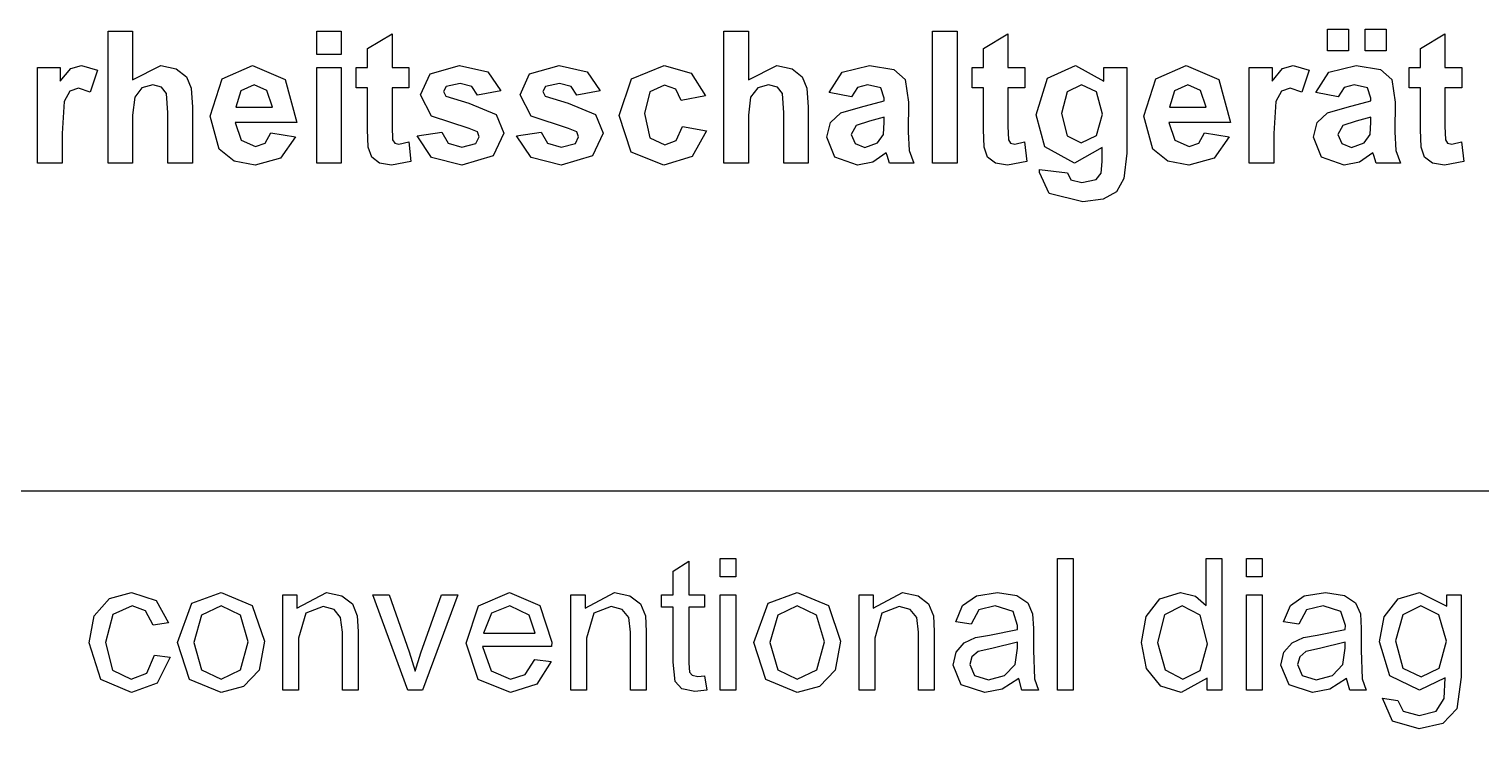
# Model space of a CAD drawing. Extents: x 22 to 299, y 7 to 289.
# Drawn here: x 42.87 to 65.11, y 129.55 to 140.28 of the extents above; entities that cross this region are included whole.
import ezdxf

# ---------------------------------------------------------------- set-up
doc = ezdxf.new("R2010")
doc.units = 0

msp = doc.modelspace()

# ---------------------------------------------------------------- linework, layer by layer
at = {"layer": '1'}
msp.add_line((30.6155, 133.203), (87.289125, 133.203), dxfattribs=at)
at = {"layer": 'Layer 1'}
for p, q in [((44.082821, 138.224), (44.082821, 140.244202)), ((44.082821, 140.244202), (44.45843, 140.244202)), ((44.45843, 140.244202), (44.45843, 139.50144)), ((47.278878, 139.885912), (47.278878, 140.244202)), ((47.278878, 140.244202), (47.65449, 140.244202)), ((47.65449, 140.244202), (47.65449, 139.885912)), ((48.057299, 139.978241), (48.434247, 140.204239)), ((48.434247, 140.204239), (48.434247, 139.687475)), ((53.516417, 138.224), (53.516417, 140.244202)), ((53.516417, 140.244202), (53.892027, 140.244202)), ((53.892027, 140.244202), (53.892027, 139.50144)), ((56.712472, 138.224), (56.712472, 140.244202)), ((56.712472, 140.244202), (57.088083, 140.244202)), ((57.088083, 140.244202), (57.088083, 138.224)), ((57.490892, 139.978241), (57.86784, 140.204239)), ((57.86784, 140.204239), (57.86784, 139.687475)), ((62.763708, 139.946546), (62.763708, 140.278653)), ((62.763708, 140.278653), (63.08585, 140.278653)), ((63.08585, 140.278653), (63.08585, 139.946546)), ((63.338487, 139.946546), (63.338487, 140.278653)), ((63.338487, 140.278653), (63.661966, 140.278653)), ((63.661966, 140.278653), (63.661966, 139.946546)), ((64.184193, 139.978241), (64.561138, 140.204239)), ((64.561138, 140.204239), (64.561138, 139.687475)), ((48.057299, 139.687475), (48.057299, 139.978241)), ((57.490892, 139.687475), (57.490892, 139.978241)), ((63.08585, 139.946546), (62.763708, 139.946546)), ((63.661966, 139.946546), (63.338487, 139.946546)), ((64.184193, 139.687475), (64.184193, 139.978241)), ((43.003209, 138.224), (43.003209, 139.687475)), ((43.003209, 139.687475), (43.352086, 139.687475)), ((43.352086, 139.687475), (43.352086, 139.479391)), ((43.352086, 139.479391), (43.512489, 139.673695)), ((43.512489, 139.673695), (43.675566, 139.720548)), ((43.675566, 139.720548), (43.922854, 139.647512)), ((44.45843, 139.50144), (44.892855, 139.720548)), ((44.892855, 139.720548), (45.126777, 139.670938)), ((45.126777, 139.670938), (45.28317, 139.544159)), ((45.831653, 139.513842), (46.298159, 139.720548)), ((46.298159, 139.720548), (46.798083, 139.504196)), ((47.65449, 139.885912), (47.278878, 139.885912)), ((47.278878, 138.224), (47.278878, 139.687475)), ((47.278878, 139.687475), (47.65449, 139.687475)), ((47.65449, 139.687475), (47.65449, 138.224)), ((47.884865, 139.378795), (47.884865, 139.687475)), ((47.884865, 139.687475), (48.057299, 139.687475)), ((48.434247, 139.687475), (48.690887, 139.687475)), ((48.690887, 139.687475), (48.690887, 139.378795)), ((49.017018, 139.591012), (49.468821, 139.720548)), ((49.468821, 139.720548), (49.90191, 139.622707)), ((50.539096, 139.591012), (50.990898, 139.720548)), ((50.990898, 139.720548), (51.423987, 139.622707)), ((52.0986, 139.517976), (52.601198, 139.720548)), ((52.601198, 139.720548), (53.012899, 139.604793)), ((53.892027, 139.50144), (54.326452, 139.720548)), ((54.326452, 139.720548), (54.560374, 139.670938)), ((54.560374, 139.670938), (54.716767, 139.544159)), ((55.328076, 139.618573), (55.745125, 139.720548)), ((55.745125, 139.720548), (56.119399, 139.658536)), ((57.318459, 139.378795), (57.318459, 139.687475)), ((57.318459, 139.687475), (57.490892, 139.687475)), ((57.86784, 139.687475), (58.124481, 139.687475)), ((58.124481, 139.687475), (58.124481, 139.378795)), ((58.471999, 139.526245), (58.899741, 139.720548)), ((58.899741, 139.720548), (59.334165, 139.482147)), ((59.334165, 139.482147), (59.334165, 139.687475)), ((59.334165, 139.687475), (59.685718, 139.687475)), ((59.685718, 139.687475), (59.685718, 138.374206)), ((60.132612, 139.513842), (60.599117, 139.720548)), ((60.599117, 139.720548), (61.099041, 139.504196)), ((61.563793, 138.224), (61.563793, 139.687475)), ((61.563793, 139.687475), (61.912672, 139.687475)), ((61.912672, 139.687475), (61.912672, 139.479391)), ((61.912672, 139.479391), (62.073076, 139.673695)), ((62.073076, 139.673695), (62.236151, 139.720548)), ((62.236151, 139.720548), (62.483441, 139.647512)), ((62.782419, 139.618573), (63.199468, 139.720548)), ((63.199468, 139.720548), (63.573744, 139.658536)), ((64.011759, 139.378795), (64.011759, 139.687475)), ((64.011759, 139.687475), (64.184193, 139.687475)), ((64.561138, 139.687475), (64.817787, 139.687475)), ((64.817787, 139.687475), (64.817787, 139.378795)), ((43.922854, 139.647512), (43.806562, 139.309893)), ((45.28317, 139.544159), (45.355351, 139.373283)), ((45.647189, 138.944713), (45.831653, 139.513842)), ((46.798083, 139.504196), (46.97319, 138.844116)), ((48.871319, 139.271308), (49.017018, 139.591012)), ((49.90191, 139.622707), (50.097067, 139.333319)), ((50.393396, 139.271308), (50.539096, 139.591012)), ((51.423987, 139.622707), (51.619145, 139.333319)), ((51.9128, 138.954359), (52.0986, 139.517976)), ((53.012899, 139.604793), (53.233454, 139.254771)), ((54.716767, 139.544159), (54.788949, 139.373283)), ((55.130245, 139.304381), (55.328076, 139.618573)), ((56.119399, 139.658536), (56.291832, 139.502818)), ((56.291832, 139.502818), (56.342627, 139.156931)), ((58.300902, 138.964006), (58.471999, 139.526245)), ((59.948149, 138.944713), (60.132612, 139.513842)), ((61.099041, 139.504196), (61.274149, 138.844116)), ((62.483441, 139.647512), (62.367148, 139.309893)), ((62.584589, 139.304381), (62.782419, 139.618573)), ((63.573744, 139.658536), (63.746178, 139.502818)), ((63.746178, 139.502818), (63.79697, 139.156931)), ((43.496449, 139.327807), (43.409564, 139.166577)), ((43.630118, 139.373283), (43.496449, 139.327807)), ((43.806562, 139.309893), (43.630118, 139.373283)), ((44.49185, 139.235479), (44.458432, 138.957115)), ((44.600122, 139.377417), (44.49185, 139.235479)), ((44.767209, 139.42427), (44.600122, 139.377417)), ((44.902215, 139.387063), (44.767209, 139.42427)), ((44.978407, 139.289222), (44.902215, 139.387063)), ((44.999792, 138.997079), (44.978407, 139.289222)), ((45.355351, 139.373283), (45.375403, 139.082517)), ((46.117707, 139.331941), (46.038842, 139.081139)), ((46.320885, 139.42427), (46.117707, 139.331941)), ((46.516042, 139.336076), (46.320885, 139.42427)), ((46.600254, 139.081139), (46.516042, 139.336076)), ((48.057299, 139.378795), (47.884865, 139.378795)), ((48.057299, 138.740764), (48.057299, 139.378795)), ((48.690887, 139.378795), (48.434242, 139.378795)), ((48.434242, 139.378795), (48.434242, 138.788995)), ((49.039742, 138.941957), (48.871319, 139.271308)), ((49.26297, 139.399465), (49.220196, 139.320917)), ((49.220196, 139.320917), (49.257624, 139.250637)), ((49.257624, 139.250637), (49.607837, 139.141772)), ((49.475505, 139.442184), (49.26297, 139.399465)), ((49.655958, 139.396709), (49.475505, 139.442184)), ((49.742843, 139.265796), (49.655958, 139.396709)), ((50.097067, 139.333319), (49.742843, 139.265796)), ((50.561819, 138.941957), (50.393396, 139.271308)), ((50.785048, 139.399465), (50.742273, 139.320917)), ((50.742273, 139.320917), (50.779701, 139.250637)), ((50.779701, 139.250637), (51.129915, 139.141772)), ((50.997582, 139.442184), (50.785048, 139.399465)), ((51.178035, 139.396709), (50.997582, 139.442184)), ((51.264921, 139.265796), (51.178035, 139.396709)), ((51.619145, 139.333319), (51.264921, 139.265796)), ((52.381979, 139.315405), (52.299104, 138.98192)), ((52.606544, 139.416002), (52.381979, 139.315405)), ((52.777641, 139.358124), (52.606544, 139.416002)), ((52.863189, 139.18587), (52.777641, 139.358124)), ((53.233454, 139.254771), (52.863189, 139.18587)), ((53.233454, 139.254771), (53.233454, 139.254771)), ((53.925447, 139.235479), (53.892029, 138.957115)), ((54.033719, 139.377417), (53.925447, 139.235479)), ((54.200806, 139.42427), (54.033719, 139.377417)), ((54.335812, 139.387063), (54.200806, 139.42427)), ((54.412004, 139.289222), (54.335812, 139.387063)), ((54.433389, 138.997079), (54.412004, 139.289222)), ((54.788949, 139.373283), (54.809001, 139.082517)), ((55.471102, 139.240991), (55.130245, 139.304381)), ((55.561996, 139.382929), (55.471101, 139.240991)), ((55.471101, 139.240991), (55.471102, 139.240991)), ((55.718389, 139.42427), (55.561996, 139.382929)), ((55.92023, 139.376039), (55.718389, 139.42427)), ((55.973697, 139.217564), (55.92023, 139.376039)), ((57.490892, 139.378795), (57.318459, 139.378795)), ((57.490892, 138.740764), (57.490892, 139.378795)), ((58.124481, 139.378795), (57.867836, 139.378795)), ((57.867836, 139.378795), (57.867836, 138.788995)), ((58.772756, 139.315405), (58.68587, 138.986054)), ((58.995982, 139.42427), (58.772756, 139.315405)), ((59.225894, 139.314027), (58.995982, 139.42427)), ((59.316791, 138.976408), (59.225894, 139.314027)), ((60.418658, 139.331941), (60.339795, 139.081139)), ((60.621836, 139.42427), (60.418658, 139.331941)), ((60.816993, 139.336076), (60.621836, 139.42427)), ((60.901204, 139.081139), (60.816993, 139.336076)), ((62.057035, 139.327807), (61.97015, 139.166577)), ((62.190703, 139.373283), (62.057035, 139.327807)), ((62.367148, 139.309893), (62.190703, 139.373283)), ((62.925445, 139.240991), (62.584589, 139.304381)), ((63.016342, 139.382929), (62.925445, 139.240991)), ((62.925445, 139.240991), (62.925445, 139.240991)), ((63.172735, 139.42427), (63.016342, 139.382929)), ((63.374576, 139.376039), (63.172735, 139.42427)), ((63.428043, 139.217564), (63.374576, 139.376039)), ((64.184193, 139.378795), (64.011759, 139.378795)), ((64.184193, 138.740764), (64.184193, 139.378795)), ((64.817787, 139.378795), (64.561142, 139.378795)), ((64.561142, 139.378795), (64.561142, 138.788995)), ((43.409564, 139.166577), (43.378819, 138.675996)), ((45.375403, 139.082517), (45.375403, 138.224)), ((46.038842, 139.081139), (46.600254, 139.081139)), ((49.607837, 139.141772), (50.027559, 138.969518)), ((51.129915, 139.141772), (51.549637, 138.969518)), ((54.809001, 139.082517), (54.809001, 138.224)), ((55.30936, 138.992944), (55.60878, 139.083895)), ((55.60878, 139.083895), (55.973697, 139.178979)), ((55.973697, 139.178979), (55.973697, 139.217564)), ((56.342627, 139.156931), (56.338616, 138.704935)), ((60.339795, 139.081139), (60.901204, 139.081139)), ((61.97015, 139.166577), (61.939423, 138.675996)), ((62.763708, 138.992944), (63.063127, 139.083895)), ((63.063127, 139.083895), (63.428043, 139.178979)), ((63.428043, 139.178979), (63.428043, 139.217564)), ((63.79697, 139.156931), (63.792949, 138.704935)), ((44.458432, 138.957115), (44.458432, 138.224)), ((44.999792, 138.224), (44.999792, 138.997079)), ((45.787542, 138.440352), (45.647189, 138.944713)), ((46.97319, 138.844116), (46.032157, 138.844116)), ((46.032157, 138.844116), (46.123052, 138.575399)), ((48.434242, 138.788995), (48.440927, 138.579533)), ((49.615857, 138.753166), (49.039742, 138.941957)), ((50.027559, 138.969518), (50.145188, 138.681508)), ((51.137935, 138.753166), (50.561819, 138.941957)), ((51.549637, 138.969518), (51.667266, 138.681508)), ((52.097264, 138.393499), (51.9128, 138.954359)), ((52.299104, 138.98192), (52.383316, 138.613984)), ((52.786998, 138.568509), (52.88324, 138.784861)), ((52.88324, 138.784861), (53.252167, 138.720093)), ((53.892029, 138.957115), (53.892029, 138.224)), ((54.433389, 138.224), (54.433389, 138.997079)), ((55.091479, 138.623631), (55.148957, 138.844116)), ((55.148957, 138.844116), (55.30936, 138.992944)), ((55.54061, 138.800019), (55.467092, 138.663594)), ((55.745125, 138.867543), (55.54061, 138.800019)), ((55.973699, 138.926799), (55.745125, 138.867543)), ((55.958996, 138.660838), (55.973699, 138.849629)), ((55.973699, 138.849629), (55.973699, 138.926799)), ((57.867836, 138.788995), (57.874521, 138.579533)), ((58.431898, 138.473425), (58.300902, 138.964006)), ((58.68587, 138.986054), (58.772756, 138.644301)), ((58.68587, 138.986054), (58.68587, 138.986054)), ((59.221883, 138.647057), (59.316791, 138.976408)), ((60.088501, 138.440352), (59.948149, 138.944713)), ((61.274149, 138.844116), (60.333117, 138.844116)), ((60.333117, 138.844116), (60.424013, 138.575399)), ((62.545826, 138.623631), (62.603304, 138.844116)), ((62.603304, 138.844116), (62.763708, 138.992944)), ((62.994957, 138.800019), (62.921438, 138.663594)), ((63.199468, 138.867543), (62.994957, 138.800019)), ((63.428043, 138.926799), (63.199468, 138.867543)), ((63.41334, 138.660838), (63.42805, 138.849629)), ((63.42805, 138.849629), (63.428043, 138.926799)), ((64.561142, 138.788995), (64.567845, 138.579533)), ((43.378819, 138.675996), (43.37882, 138.224)), ((46.123052, 138.575399), (46.339597, 138.480315)), ((46.48797, 138.529924), (46.578865, 138.689776)), ((46.578865, 138.689776), (46.953139, 138.625009)), ((46.578865, 138.689776), (46.578865, 138.689776)), ((46.953139, 138.625009), (46.724565, 138.30117)), ((48.069329, 138.467912), (48.057299, 138.740764)), ((48.440927, 138.579533), (48.474346, 138.531302)), ((48.819187, 138.641545), (49.196135, 138.700801)), ((48.819188, 138.641545), (48.819187, 138.641545)), ((49.039742, 138.312194), (48.819188, 138.641545)), ((49.196135, 138.700801), (49.293713, 138.528546)), ((49.741507, 138.702179), (49.615857, 138.753166)), ((49.718782, 138.52579), (49.76824, 138.629143)), ((49.76824, 138.629143), (49.741507, 138.702179)), ((50.145188, 138.681508), (49.982112, 138.335621)), ((50.341265, 138.641545), (50.718213, 138.700801)), ((50.561819, 138.312194), (50.341265, 138.641545)), ((50.341265, 138.641545), (50.341265, 138.641545)), ((50.718213, 138.700801), (50.815791, 138.528546)), ((51.263584, 138.702179), (51.137935, 138.753166)), ((51.24086, 138.52579), (51.290317, 138.629143)), ((51.290317, 138.629143), (51.263584, 138.702179)), ((51.667266, 138.681508), (51.504189, 138.335621)), ((52.383316, 138.613984), (52.611891, 138.506498)), ((52.611891, 138.506498), (52.786998, 138.568509)), ((53.252167, 138.720093), (53.031613, 138.324597)), ((55.217129, 138.313572), (55.091479, 138.623631)), ((55.467092, 138.663594), (55.525907, 138.523034)), ((55.869437, 138.53268), (55.958996, 138.660838)), ((56.338616, 138.704935), (56.355994, 138.419681)), ((57.502922, 138.467912), (57.490892, 138.740764)), ((57.874521, 138.579533), (57.907939, 138.531302)), ((58.772756, 138.644301), (58.989301, 138.536814)), ((58.989301, 138.536814), (59.221883, 138.647057)), ((60.424013, 138.575399), (60.640555, 138.480315)), ((60.788929, 138.529924), (60.879826, 138.689776)), ((60.879826, 138.689776), (61.254097, 138.625009)), ((60.879826, 138.689776), (60.879826, 138.689776)), ((61.254097, 138.625009), (61.025523, 138.30117)), ((61.939423, 138.675996), (61.939405, 138.224)), ((62.671474, 138.313572), (62.545826, 138.623631)), ((62.921438, 138.663594), (62.980253, 138.523034)), ((63.323784, 138.53268), (63.41334, 138.660838)), ((63.792949, 138.704935), (63.810341, 138.419681)), ((64.196222, 138.467912), (64.184193, 138.740764)), ((64.567845, 138.579533), (64.601253, 138.531302)), ((46.013443, 138.253283), (45.787542, 138.440352)), ((46.339597, 138.480315), (46.48797, 138.529924)), ((48.12146, 138.316328), (48.069329, 138.467912)), ((48.474346, 138.531302), (48.538507, 138.51201)), ((48.538507, 138.51201), (48.689554, 138.549217)), ((48.689554, 138.549217), (48.721635, 138.248805)), ((49.293713, 138.528546), (49.499565, 138.470669)), ((49.499565, 138.470669), (49.718782, 138.52579)), ((49.982112, 138.335621), (49.499565, 138.190927)), ((50.815791, 138.528546), (51.021642, 138.470669)), ((51.021642, 138.470669), (51.24086, 138.52579)), ((51.504189, 138.335621), (51.021642, 138.190927)), ((52.594514, 138.190927), (52.097264, 138.393499)), ((55.525907, 138.523034), (55.675616, 138.463778)), ((55.675616, 138.463778), (55.869437, 138.53268)), ((56.003105, 138.383852), (55.797254, 138.239158)), ((56.016472, 138.338377), (56.003105, 138.383852)), ((56.052562, 138.224), (56.016472, 138.338377)), ((56.355994, 138.419681), (56.424163, 138.224)), ((57.555053, 138.316328), (57.502922, 138.467912)), ((57.907939, 138.531302), (57.972101, 138.51201)), ((57.972101, 138.51201), (58.123147, 138.549217)), ((58.123147, 138.549217), (58.155229, 138.248805)), ((58.885037, 138.224), (58.431898, 138.473425)), ((59.31012, 138.461022), (58.885037, 138.224)), ((59.31012, 138.247427), (59.31012, 138.461022)), ((59.685718, 138.374206), (59.644281, 137.986978)), ((60.314403, 138.253283), (60.088501, 138.440352)), ((60.640555, 138.480315), (60.788929, 138.529924)), ((62.980253, 138.523034), (63.129961, 138.463778)), ((63.129961, 138.463778), (63.323784, 138.53268)), ((63.457451, 138.383852), (63.251602, 138.239158)), ((63.470821, 138.338377), (63.457451, 138.383852)), ((63.506914, 138.224), (63.470821, 138.338377)), ((63.810341, 138.419681), (63.878515, 138.224)), ((64.248352, 138.316328), (64.196222, 138.467912)), ((64.601253, 138.531302), (64.665412, 138.51201)), ((64.665412, 138.51201), (64.816461, 138.549217)), ((64.816461, 138.549217), (64.848528, 138.248805)), ((43.37882, 138.224), (43.003209, 138.224)), ((44.458432, 138.224), (44.082821, 138.224)), ((45.375403, 138.224), (44.999792, 138.224)), ((46.335587, 138.190927), (46.013443, 138.253283)), ((46.724565, 138.30117), (46.335587, 138.190927)), ((47.65449, 138.224), (47.278878, 138.224)), ((48.241762, 138.225378), (48.12146, 138.316328)), ((48.424889, 138.190927), (48.241762, 138.225378)), ((48.721635, 138.248805), (48.424889, 138.190927)), ((49.499565, 138.190927), (49.039742, 138.312194)), ((51.021642, 138.190927), (50.561819, 138.312194)), ((53.031613, 138.324597), (52.594514, 138.190927)), ((53.892029, 138.224), (53.516417, 138.224)), ((54.809001, 138.224), (54.433389, 138.224)), ((55.563332, 138.190927), (55.217129, 138.313572)), ((55.797254, 138.239158), (55.563332, 138.190927)), ((56.424163, 138.224), (56.052562, 138.224)), ((57.088083, 138.224), (56.712472, 138.224)), ((57.675356, 138.225378), (57.555053, 138.316328)), ((57.858483, 138.190927), (57.675356, 138.225378)), ((58.155229, 138.248805), (57.858483, 138.190927)), ((58.349023, 138.080684), (58.350363, 138.127537)), ((58.350359, 138.127537), (58.779437, 138.073794)), ((58.350363, 138.127537), (58.350359, 138.127537)), ((59.292728, 138.06966), (59.31012, 138.247427)), ((60.636547, 138.190927), (60.314403, 138.253283)), ((61.025523, 138.30117), (60.636547, 138.190927)), ((61.939405, 138.224), (61.563793, 138.224)), ((63.017679, 138.190927), (62.671474, 138.313572)), ((63.251602, 138.239158), (63.017679, 138.190927)), ((63.878515, 138.224), (63.506914, 138.224)), ((64.368656, 138.225378), (64.248352, 138.316328)), ((64.551783, 138.190927), (64.368656, 138.225378)), ((64.848528, 138.248805), (64.551783, 138.190927)), ((58.50007, 137.758224), (58.349023, 138.080684)), ((58.779437, 138.073794), (58.828897, 137.967685)), ((58.828897, 137.967685), (58.997319, 137.926344)), ((58.997319, 137.926344), (59.217876, 137.971819)), ((59.217876, 137.971819), (59.292728, 138.06966)), ((59.644281, 137.986978), (59.527988, 137.785784)), ((59.012023, 137.630066), (58.50007, 137.758224)), ((59.327483, 137.671407), (59.012023, 137.630066)), ((59.527988, 137.785784), (59.327483, 137.671407)), ((52.739163, 131.973899), (52.978431, 132.122726)), ((52.978431, 132.122726), (52.978431, 131.611475)), ((53.457426, 131.882948), (53.457426, 132.168202)), ((53.457426, 132.168202), (53.698031, 132.168202)), ((53.698031, 132.168202), (53.698031, 131.882948)), ((58.624712, 130.148), (58.624712, 132.168202)), ((58.624712, 132.168202), (58.865317, 132.168202)), ((58.865317, 132.168202), (58.865317, 130.148)), ((60.903775, 131.443354), (60.903775, 132.168202)), ((60.903775, 132.168202), (61.143043, 132.168202)), ((61.143043, 132.168202), (61.143043, 130.148)), ((61.522248, 131.882948), (61.522248, 132.168202)), ((61.522248, 132.168202), (61.762853, 132.168202)), ((61.762853, 132.168202), (61.762853, 131.882948)), ((52.739163, 131.611475), (52.739163, 131.973899)), ((53.698031, 131.882948), (53.457426, 131.882948)), ((61.762853, 131.882948), (61.522248, 131.882948)), ((43.871865, 131.289014), (44.103113, 131.554975)), ((44.103113, 131.554975), (44.442634, 131.644548)), ((44.45199, 131.440598), (44.156581, 131.305551)), ((44.442634, 131.644548), (44.820918, 131.52328)), ((44.656505, 131.366184), (44.45199, 131.440598)), ((44.820918, 131.52328), (45.009392, 131.181527)), ((45.148408, 130.879737), (45.367625, 131.481939)), ((45.367625, 131.481939), (45.814081, 131.644548)), ((45.814081, 131.43922), (45.514662, 131.300039)), ((45.814081, 131.644548), (46.292618, 131.44611)), ((46.110827, 131.298661), (45.814081, 131.43922)), ((46.292618, 131.44611), (46.478418, 130.900408)), ((46.760044, 130.148), (46.760044, 131.611475)), ((46.760044, 131.611475), (46.976588, 131.611475)), ((46.976588, 131.403391), (47.428391, 131.644548)), ((46.976588, 131.611475), (46.976588, 131.403391)), ((47.428391, 131.644548), (47.663649, 131.596316)), ((47.663649, 131.596316), (47.825389, 131.472293)), ((47.825389, 131.472293), (47.900244, 131.289014)), ((48.676446, 130.148), (48.136421, 131.611475)), ((48.136421, 131.611475), (48.390393, 131.611475)), ((48.390393, 131.611475), (48.69516, 130.735044)), ((48.875613, 130.718507), (49.191073, 131.611475)), ((49.438362, 131.611475), (48.901011, 130.148)), ((49.191073, 131.611475), (49.438362, 131.611475)), ((49.570694, 130.867335), (49.755158, 131.440598)), ((49.755158, 131.440598), (50.233694, 131.644548)), ((50.236367, 131.440598), (49.956998, 131.326221)), ((50.233694, 131.644548), (50.698864, 131.444733)), ((50.53445, 131.297283), (50.236367, 131.440598)), ((50.698864, 131.444733), (50.879318, 130.882494)), ((51.172973, 130.148), (51.172973, 131.611475)), ((51.172973, 131.611475), (51.389518, 131.611475)), ((51.389518, 131.403391), (51.84132, 131.644548)), ((51.389518, 131.611475), (51.389518, 131.403391)), ((51.84132, 131.644548), (52.076578, 131.596316)), ((52.076578, 131.596316), (52.238318, 131.472293)), ((52.238318, 131.472293), (52.313173, 131.289014)), ((52.562719, 131.41855), (52.562719, 131.611475)), ((52.562719, 131.611475), (52.739163, 131.611475)), ((52.978431, 131.611475), (53.220373, 131.611475)), ((53.220373, 131.611475), (53.220373, 131.41855)), ((53.457426, 130.148), (53.457426, 131.611475)), ((53.457426, 131.611475), (53.698031, 131.611475)), ((53.698031, 131.611475), (53.698031, 130.148)), ((53.974267, 130.879737), (54.193485, 131.481939)), ((54.193485, 131.481939), (54.639941, 131.644548)), ((54.639941, 131.43922), (54.340521, 131.300039)), ((54.639941, 131.644548), (55.118477, 131.44611)), ((54.936687, 131.298661), (54.639941, 131.43922)), ((55.118477, 131.44611), (55.304278, 130.900408)), ((55.585903, 130.148), (55.585903, 131.611475)), ((55.585903, 131.611475), (55.802448, 131.611475)), ((55.802448, 131.403391), (56.25425, 131.644548)), ((55.802448, 131.611475), (55.802448, 131.403391)), ((56.25425, 131.644548), (56.489508, 131.596316)), ((56.489508, 131.596316), (56.651249, 131.472293)), ((56.651249, 131.472293), (56.726103, 131.289014)), ((57.067884, 131.19393), (57.173483, 131.444732)), ((57.173483, 131.444732), (57.386017, 131.592182)), ((57.386017, 131.592182), (57.70816, 131.644548)), ((57.673406, 131.43922), (57.422108, 131.377209)), ((57.947429, 131.35516), (57.673406, 131.43922)), ((57.70816, 131.644548), (58.00357, 131.60045)), ((58.00357, 131.60045), (58.170657, 131.488829)), ((58.170657, 131.488829), (58.245511, 131.320709)), ((59.982793, 131.275234), (60.195327, 131.549463)), ((60.195327, 131.549463), (60.512124, 131.644548)), ((60.534848, 131.43922), (60.266172, 131.304173)), ((60.512124, 131.644548), (60.740699, 131.588048)), ((60.811543, 131.298661), (60.534848, 131.43922)), ((60.740699, 131.588048), (60.903775, 131.443354)), ((61.522248, 130.148), (61.522248, 131.611475)), ((61.522248, 131.611475), (61.762853, 131.611475)), ((61.762853, 131.611475), (61.762853, 130.148)), ((62.088549, 131.19393), (62.194148, 131.444732)), ((62.194148, 131.444732), (62.406682, 131.592182)), ((62.406682, 131.592182), (62.728825, 131.644548)), ((62.694072, 131.43922), (62.442773, 131.377209)), ((62.968094, 131.35516), (62.694072, 131.43922)), ((62.728825, 131.644548), (63.024235, 131.60045)), ((63.024235, 131.60045), (63.191322, 131.488829)), ((63.191322, 131.488829), (63.266176, 131.320709)), ((63.63201, 131.273856), (63.844544, 131.548085)), ((63.844544, 131.548085), (64.173371, 131.644548)), ((64.190746, 131.43922), (63.918061, 131.304173)), ((64.173371, 131.644548), (64.587746, 131.435086)), ((64.468779, 131.302795), (64.190746, 131.43922)), ((64.587746, 131.435086), (64.587746, 131.611475)), ((64.587746, 131.611475), (64.809637, 131.611475)), ((64.809637, 131.611475), (64.809637, 130.346437)), ((43.795673, 130.874225), (43.871865, 131.289014)), ((44.156581, 131.305551), (44.042962, 130.881115)), ((44.77547, 131.14432), (44.656505, 131.366184)), ((45.514662, 131.300039), (45.395696, 130.879737)), ((46.23113, 130.888006), (46.110827, 131.298661)), ((47.111594, 131.328977), (47.000648, 130.947261)), ((47.377596, 131.429574), (47.111594, 131.328977)), ((47.544683, 131.384099), (47.377596, 131.429574)), ((47.644935, 131.26421), (47.544683, 131.384099)), ((47.673005, 131.038212), (47.644935, 131.26421)), ((47.900244, 131.289014), (47.91361, 131.047858)), ((49.956998, 131.326221), (49.832686, 131.020297)), ((50.625346, 131.020297), (50.53445, 131.297283)), ((51.524524, 131.328977), (51.413578, 130.947261)), ((51.790526, 131.429574), (51.524524, 131.328977)), ((51.957613, 131.384099), (51.790526, 131.429574)), ((52.057864, 131.26421), (51.957613, 131.384099)), ((52.085935, 131.038212), (52.057864, 131.26421)), ((52.313173, 131.289014), (52.32654, 131.047858)), ((52.739163, 131.41855), (52.562719, 131.41855)), ((52.739163, 130.576569), (52.739163, 131.41855)), ((53.220373, 131.41855), (52.978431, 131.41855)), ((52.978431, 131.41855), (52.978431, 130.562789)), ((54.340521, 131.300039), (54.221556, 130.879737)), ((55.05699, 130.888006), (54.936687, 131.298661)), ((55.937454, 131.328977), (55.826508, 130.947261)), ((56.203456, 131.429574), (55.937454, 131.328977)), ((56.370543, 131.384099), (56.203456, 131.429574)), ((56.470795, 131.26421), (56.370543, 131.384099)), ((56.498865, 131.038212), (56.470795, 131.26421)), ((56.726103, 131.289014), (56.73947, 131.047858)), ((57.422108, 131.377209), (57.303142, 131.160857)), ((58.0156, 131.141564), (57.947429, 131.35516)), ((58.245511, 131.320709), (58.257541, 131.091955)), ((59.911948, 130.878359), (59.982793, 131.275234)), ((60.266172, 131.304173), (60.159237, 130.878359)), ((60.923826, 130.857689), (60.811543, 131.298661)), ((62.442773, 131.377209), (62.323807, 131.160857)), ((63.036265, 131.141564), (62.968094, 131.35516)), ((63.266176, 131.320709), (63.278206, 131.091955)), ((63.558492, 130.888006), (63.63201, 131.273856)), ((63.918061, 131.304173), (63.805778, 130.90592)), ((64.585071, 130.897652), (64.468779, 131.302795)), ((45.009392, 131.181527), (44.77547, 131.14432)), ((47.673005, 130.148), (47.673005, 131.038212)), ((47.91361, 131.047858), (47.91361, 130.148)), ((49.832686, 131.020297), (50.625346, 131.020297)), ((49.832686, 131.020297), (49.832686, 131.020297)), ((52.085935, 130.148), (52.085935, 131.038212)), ((52.32654, 131.047858), (52.32654, 130.148)), ((56.498865, 130.148), (56.498865, 131.038212)), ((56.73947, 131.047858), (56.73947, 130.148)), ((57.303142, 131.160857), (57.067884, 131.19393)), ((57.585181, 130.991358), (58.014259, 131.076797)), ((58.014259, 131.076797), (58.0156, 131.141564)), ((58.257541, 131.091955), (58.257541, 130.761226)), ((62.323807, 131.160857), (62.088549, 131.19393)), ((62.605846, 130.991358), (63.034925, 131.076797)), ((63.034925, 131.076797), (63.036265, 131.141564)), ((63.278206, 131.091955), (63.278206, 130.761226)), ((43.972117, 130.310608), (43.795673, 130.874225)), ((44.042962, 130.881115), (44.152571, 130.452546)), ((45.331535, 130.311986), (45.148408, 130.879737)), ((45.148408, 130.879737), (45.148408, 130.879737)), ((45.395696, 130.879737), (45.514662, 130.458058)), ((45.395696, 130.879737), (45.395696, 130.879737)), ((46.112164, 130.459436), (46.23113, 130.888006)), ((46.478418, 130.900408), (46.395543, 130.455302)), ((47.000648, 130.947261), (47.000648, 130.148)), ((49.752484, 130.311987), (49.570694, 130.867335)), ((50.877977, 130.816348), (49.819315, 130.816348)), ((49.819315, 130.816348), (49.951648, 130.447034)), ((50.879318, 130.882494), (50.877977, 130.816348)), ((51.413578, 130.947261), (51.413578, 130.148)), ((54.157394, 130.311986), (53.974267, 130.879737)), ((53.974267, 130.879737), (53.974267, 130.879737)), ((54.221556, 130.879737), (54.340521, 130.458058)), ((54.221556, 130.879737), (54.221556, 130.879737)), ((54.938024, 130.459436), (55.05699, 130.888006)), ((55.304278, 130.900408), (55.221403, 130.455302)), ((55.826508, 130.947261), (55.826508, 130.148)), ((57.073227, 130.729531), (57.197539, 130.872847)), ((57.197539, 130.872847), (57.371309, 130.954151)), ((57.371309, 130.954151), (57.585181, 130.991358)), ((57.62127, 130.788787), (57.411409, 130.739178)), ((58.014258, 130.882494), (57.62127, 130.788787)), ((57.975493, 130.543497), (58.014257, 130.791543)), ((58.014257, 130.791543), (58.014258, 130.882494)), ((59.989476, 130.480107), (59.911948, 130.878359)), ((60.159237, 130.878359), (60.274193, 130.458058)), ((60.159237, 130.878359), (60.159237, 130.878359)), ((60.81288, 130.451168), (60.923826, 130.857689)), ((62.093892, 130.729531), (62.218204, 130.872847)), ((62.218204, 130.872847), (62.391975, 130.954151)), ((62.391975, 130.954151), (62.605846, 130.991358)), ((62.641935, 130.788787), (62.432074, 130.739178)), ((63.034923, 130.882494), (62.641935, 130.788787)), ((62.996158, 130.543497), (63.034922, 130.791543)), ((63.034922, 130.791543), (63.034923, 130.882494)), ((63.718895, 130.36573), (63.558492, 130.888006)), ((63.805778, 130.90592), (63.916724, 130.485619)), ((63.805778, 130.90592), (63.805778, 130.90592)), ((64.472789, 130.484241), (64.585071, 130.897652)), ((44.675218, 130.408449), (44.795521, 130.684056)), ((44.795521, 130.684056), (45.032115, 130.652361)), ((44.795521, 130.684056), (44.795521, 130.684056)), ((45.032115, 130.652361), (44.832948, 130.256865)), ((48.69516, 130.735044), (48.786055, 130.440144)), ((48.786055, 130.440144), (48.875613, 130.718507)), ((50.474295, 130.390535), (50.622669, 130.619289)), ((50.622669, 130.619289), (50.622672, 130.619289)), ((50.622672, 130.619289), (50.871297, 130.587594)), ((50.871297, 130.587594), (50.653416, 130.238951)), ((52.76857, 130.283048), (52.739163, 130.576569)), ((52.978431, 130.562789), (52.990461, 130.426363)), ((57.026442, 130.53385), (57.073227, 130.729531)), ((57.316504, 130.657874), (57.283085, 130.54074)), ((57.411409, 130.739178), (57.316504, 130.657874)), ((58.257541, 130.761226), (58.272245, 130.32301)), ((62.047108, 130.53385), (62.093892, 130.729531)), ((62.337169, 130.657874), (62.30375, 130.54074)), ((62.432074, 130.739178), (62.337169, 130.657874)), ((63.278206, 130.761226), (63.29291, 130.32301)), ((44.152571, 130.452546), (44.438624, 130.318876)), ((44.438624, 130.318876), (44.675218, 130.408449)), ((45.514662, 130.458058), (45.814081, 130.318877)), ((45.814081, 130.318877), (46.112164, 130.459436)), ((46.395543, 130.455302), (46.156275, 130.2045)), ((49.951648, 130.447034), (50.248394, 130.318877)), ((50.248394, 130.318877), (50.474295, 130.390535)), ((52.990461, 130.426363), (53.031898, 130.378132)), ((53.031898, 130.378132), (53.114773, 130.360218)), ((53.114773, 130.360218), (53.220372, 130.369864)), ((53.220372, 130.369864), (53.255127, 130.150756)), ((53.220372, 130.369864), (53.220372, 130.369864)), ((54.340521, 130.458058), (54.639941, 130.318877)), ((54.639941, 130.318877), (54.938024, 130.459436)), ((55.221403, 130.455302), (54.982135, 130.2045)), ((57.152092, 130.23206), (57.026442, 130.53385)), ((57.283085, 130.54074), (57.355267, 130.375376)), ((57.355267, 130.375376), (57.569138, 130.30923)), ((57.569138, 130.30923), (57.816426, 130.371242)), ((58.03431, 130.328523), (57.776328, 130.163158)), ((57.816426, 130.371242), (57.975493, 130.543497)), ((58.082431, 130.148), (58.03431, 130.328523)), ((58.03431, 130.328523), (58.03431, 130.328523)), ((60.210031, 130.21139), (59.989476, 130.480107)), ((60.274193, 130.458058), (60.545542, 130.318877)), ((60.919816, 130.332657), (60.522817, 130.114927)), ((60.545542, 130.318877), (60.81288, 130.451168)), ((60.919816, 130.148), (60.919816, 130.332657)), ((62.172757, 130.23206), (62.047108, 130.53385)), ((62.30375, 130.54074), (62.375932, 130.375376)), ((62.375932, 130.375376), (62.589803, 130.30923)), ((62.589803, 130.30923), (62.837091, 130.371242)), ((63.054975, 130.328523), (62.796993, 130.163158)), ((62.837091, 130.371242), (62.996158, 130.543497)), ((63.103096, 130.148), (63.054975, 130.328523)), ((63.054975, 130.328523), (63.054975, 130.328523)), ((64.172034, 130.148), (63.718895, 130.36573)), ((63.916724, 130.485619), (64.194757, 130.353327)), ((64.565022, 130.339547), (64.172034, 130.148)), ((64.194757, 130.353327), (64.472789, 130.484241)), ((64.547645, 130.021221), (64.565022, 130.339547)), ((64.809637, 130.346437), (64.741466, 129.862746)), ((44.441297, 130.114927), (43.972117, 130.310608)), ((44.832948, 130.256865), (44.441297, 130.114927)), ((45.814081, 130.114927), (45.331535, 130.311986)), ((46.156275, 130.2045), (45.814081, 130.114927)), ((47.000648, 130.148), (46.760044, 130.148)), ((47.91361, 130.148), (47.673005, 130.148)), ((48.901011, 130.148), (48.676446, 130.148)), ((50.247061, 130.114927), (49.752484, 130.311987)), ((50.653416, 130.238951), (50.247061, 130.114927)), ((51.413578, 130.148), (51.172973, 130.148)), ((52.32654, 130.148), (52.085935, 130.148)), ((52.870159, 130.171427), (52.76857, 130.283048)), ((53.073337, 130.128707), (52.870159, 130.171427)), ((53.255127, 130.150756), (53.073337, 130.128707)), ((53.698031, 130.148), (53.457426, 130.148)), ((54.639941, 130.114927), (54.157394, 130.311986)), ((54.982135, 130.2045), (54.639941, 130.114927)), ((55.826508, 130.148), (55.585903, 130.148)), ((56.73947, 130.148), (56.498865, 130.148)), ((57.511662, 130.114927), (57.152092, 130.23206)), ((57.776328, 130.163158), (57.511662, 130.114927)), ((58.333729, 130.148), (58.082431, 130.148)), ((58.272245, 130.32301), (58.333729, 130.148)), ((58.865317, 130.148), (58.624712, 130.148)), ((60.522817, 130.114927), (60.210031, 130.21139)), ((61.143043, 130.148), (60.919816, 130.148)), ((61.762853, 130.148), (61.522248, 130.148)), ((62.532328, 130.114927), (62.172757, 130.23206)), ((62.796993, 130.163158), (62.532328, 130.114927)), ((63.354395, 130.148), (63.103096, 130.148)), ((63.29291, 130.32301), (63.354395, 130.148)), ((63.606611, 130.026733), (63.840533, 129.990904)), ((63.606613, 130.026733), (63.606611, 130.026733)), ((63.757659, 129.672577), (63.606613, 130.026733)), ((63.840533, 129.990904), (63.922071, 129.828296)), ((64.424668, 129.828296), (64.547645, 130.021221)), ((64.168024, 129.554066), (63.757659, 129.672577)), ((63.922071, 129.828296), (64.166686, 129.759394)), ((64.166686, 129.759394), (64.424668, 129.828296)), ((64.741466, 129.862746), (64.527595, 129.636748)), ((64.527595, 129.636748), (64.168024, 129.554066))]:
    msp.add_line(p, q, dxfattribs=at)

doc.saveas('drawing.dxf')
